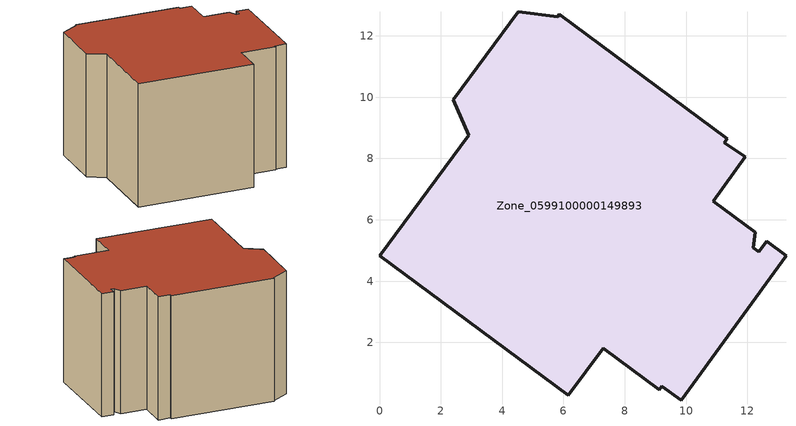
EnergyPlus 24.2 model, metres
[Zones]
Zone_0599100000149893
 floor ground (C_G): 12.25,5.59 12.19,5.09 12.37,4.95 12.63,5.3 13.26,4.83 9.85,0.12 9.21,0.58 9.13,0.46 7.29,1.81 6.15,0.28 0,4.82 2.91,8.76 2.4,9.91 4.53,12.78 5.81,12.63 5.87,12.71 11.35,8.64 11.25,8.51 11.93,8.05 10.89,6.61 z0
 wall outside (C_F): 11.35,8.64 5.87,12.71 5.81,12.63 4.53,12.78 2.4,9.91 2.91,8.76 0,4.82 6.15,0.28 7.29,1.81 9.13,0.46 9.21,0.58 9.85,0.12 13.26,4.83 12.63,5.3 12.37,4.95 12.19,5.09 12.25,5.59 10.89,6.61 11.93,8.05 11.25,8.51 11.35,8.64 z0:8.19
 roof outside (C_R): 12.37,4.95 12.19,5.09 12.25,5.59 10.89,6.61 11.93,8.05 11.25,8.51 11.35,8.64 5.87,12.71 5.81,12.63 4.53,12.78 2.4,9.91 2.91,8.76 0,4.82 6.15,0.28 7.29,1.81 9.13,0.46 9.21,0.58 9.85,0.12 13.26,4.83 12.63,5.3 z8.19
[BUILDING]
Pand.0599100000149893: North Axis=0; Terrain=City; Loads Convergence Tolerance Value=0.04; Temperature Convergence Tolerance Value=0.4; Solar Distribution=FullExterior; Maximum Number of Warmup Days=25; Minimum Number of Warmup Days=1
[Site:Location]
Rotterdam.The.Hague.AP_ZH_NLD Design_Conditions: Latitude=51.96; Longitude=4.45; Time Zone=1; Elevation=-4.5
[SITE:GROUNDTEMPERATURE:BUILDINGSURFACE]
18, 18, 18, 18, 18, 18, 18, 18, 18, 18, 18, 18
[MATERIAL] Thermal Absorptance=0.9; Solar Absorptance=0.7; Visible Absorptance=0.7
Name | Roughness | Thickness | Conductivity | Density | Specific Heat
G.D.1965 | MediumSmooth | 0.15 | 1 | 540 | 1210
F.D.1965 | Rough | 0.3 | 0.857143 | 1920 | 840
R.D.1965 | MediumRough | 0.2 | 0.08 | 1500 | 1000
[CONSTRUCTION]
C_G: G.D.1965
C_F: F.D.1965
C_R: R.D.1965
[ZONE]
Zone_0599100000149893: Type=1; Multiplier=1; Ceiling Height=Autocalculate; Volume=Autocalculate; Floor Area=autocalculate; Part of Total Floor Area=Yes
[ZONEINFILTRATION:DESIGNFLOWRATE]
Infil_Zone_0599100000149893: Zone or ZoneList or Space or SpaceList=Zone_0599100000149893; Schedule=AlwaysOn; Design Flow Rate Calculation Method=Flow/Area; Flow Rate per Floor Area=0.0042; Constant Term Coefficient=1; Temperature Term Coefficient=0; Velocity Term Coefficient=0; Velocity Squared Term Coefficient=0
[HVACTEMPLATE:ZONE:IDEALLOADSAIRSYSTEM]
Zone_0599100000149893: Maximum Heating Supply Air Temperature=50; Minimum Cooling Supply Air Temperature=13; Maximum Heating Supply Air Humidity Ratio=0.0156; Minimum Cooling Supply Air Humidity Ratio=0.0077; Heating Limit=NoLimit; Cooling Limit=NoLimit; Dehumidification Control Type=ConstantSensibleHeatRatio; Cooling Sensible Heat Ratio=0.7; Dehumidification Setpoint=60; Humidification Control Type=None; Humidification Setpoint=30; Outdoor Air Method=None; Outdoor Air Flow Rate per Person=0.00944; Outdoor Air Flow Rate per Zone Floor Area=0; Outdoor Air Flow Rate per Zone=0; Demand Controlled Ventilation Type=None; Outdoor Air Economizer Type=NoEconomizer; Heat Recovery Type=None; Sensible Heat Recovery Effectiveness=0.7; Latent Heat Recovery Effectiveness=0.65
[ZONECONTROL:THERMOSTAT]
ThermostatControl_Zone_0599100000149893: Zone or ZoneList=Zone_0599100000149893; Control Type Schedule=DualSetpointControlType; Control 1=Thermostat_Zone_0599100000149893; Temperature Difference Between Cutout And Setpoint=0
[THERMOSTATSETPOINT:DUALSETPOINT]
Thermostat_Zone_0599100000149893: Heating Setpoint Temperature Schedule=HeatingSetpoint_Zone_0599100000149893; Cooling Setpoint Temperature Schedule=CoolingSetpoint_Zone_0599100000149893
[SCHEDULE:COMPACT]
HeatingSetpoint_Zone_0599100000149893: Through: 12/31, For: AllDays, Until: 24:00, 21
CoolingSetpoint_Zone_0599100000149893: Through: 12/31, For: AllDays, Until: 24:00, 24
DualSetpointControlType: Through: 12/31, For: AllDays, Until: 24:00, 4
AlwaysOn: Through: 12/31, For: AllDays, Until: 24:00, 1
